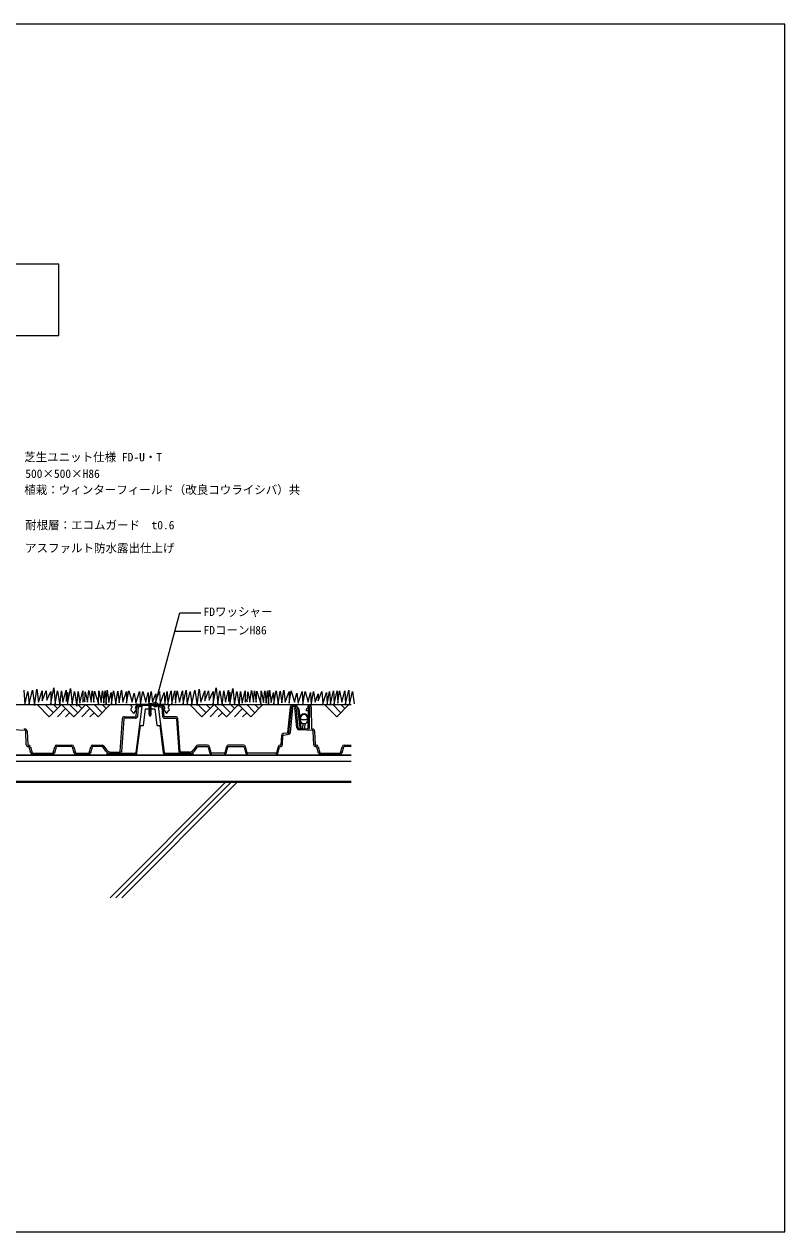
# Model space of a CAD drawing. Units: millimetres, scale not verified. Extents: x -1485 to 1485, y -1050 to 1050.
# Drawn here: x 162 to 1485, y -1050 to 1050 of the extents above; entities that cross this region are included whole.
import ezdxf
from ezdxf.enums import TextEntityAlignment as Align

# ---------------------------------------------------------------- set-up
doc = ezdxf.new("R2010")
doc.units = ezdxf.units.MM
doc.header["$LTSCALE"] = 4
for name, color, linetype, lineweight in [('0-0_0', 7, 'Continuous', 18), ('0-2_HATCH', 9, 'Continuous', 18), ('0-3_KUTAI', 3, 'Continuous', 18), ('0-4_BOUSUI', 1, 'Continuous', 18), ('0-6_dannnetu', 6, 'Continuous', 18), ('0-7_KANAMONO', 4, 'Continuous', 18), ('0-8_MOJI', 7, 'Continuous', 18), ('0-9_ecom', 7, 'Continuous', 18), ('0-A_GREEN', 3, 'Continuous', 18)]:
    doc.layers.add(name, color=color, linetype=linetype, lineweight=lineweight)
doc.styles.add('ＭＳ ゴシック', font='')
doc.styles.get('ＭＳ ゴシック').set_extended_font_data('MS Gothic')

msp = doc.modelspace()

# ---------------------------------------------------------------- linework, layer by layer
at = {"layer": '0-0_0'}
msp.add_lwpolyline([(-1485, -1050), (1485, -1050), (1485, 1050), (-1485, 1050)], close=True, dxfattribs=at)
at = {"layer": '0-2_HATCH'}
for p, q in [((311.577, -468.921), (511.577, -268.921)), ((321.577, -468.921), (521.577, -268.921)), ((331.577, -468.921), (531.577, -268.921))]:
    msp.add_line(p, q, dxfattribs=at)
at = {"layer": '0-3_KUTAI'}
msp.add_line((730.979, -268.921), (-796.871, -268.921), dxfattribs=at)
at = {"layer": '0-4_BOUSUI'}
for p, q in [((730.979, -221.321), (-796.871, -221.321)), ((730.979, -221.921), (-796.871, -221.921)), ((730.979, -221.321), (-469.021, -221.321)), ((730.979, -266.921), (-796.871, -266.921))]:
    msp.add_line(p, q, dxfattribs=at)
msp.add_lwpolyline([(280.979, -220.321), (480.979, -220.321), (480.979, -221.321), (280.979, -221.321)], close=True, dxfattribs=at)
at = {"layer": '0-6_dannnetu'}
msp.add_line((730.979, -231.921), (-796.871, -231.921), dxfattribs=at)
at = {"layer": '0-7_KANAMONO'}
for p, q in [((348.93, -139.075), (348.141, -140.467)), ((356.25, -140.467), (355.46, -139.075)), ((404.314, -133.121), (357.645, -133.121)), ((382.479, -134.321), (378.879, -134.921)), ((383.079, -135.621), (378.879, -136.321)), ((383.079, -137.021), (378.879, -137.721)), ((383.079, -138.421), (378.879, -139.121)), ((383.079, -139.821), (378.879, -140.521)), ((383.079, -141.221), (378.879, -141.921)), ((383.079, -142.621), (378.879, -143.321)), ((383.079, -144.021), (378.879, -144.721)), ((383.079, -145.421), (378.879, -146.121)), ((383.079, -146.821), (378.879, -147.521)), ((379.579, -134.517), (380.363, -134.321)), ((379.579, -134.517), (379.579, -134.321)), ((379.579, -135.325), (382.379, -134.625)), ((379.579, -135.917), (382.379, -135.217)), ((379.579, -136.725), (382.379, -136.025)), ((379.579, -137.317), (382.379, -136.617)), ((379.579, -138.125), (382.379, -137.425)), ((379.579, -138.717), (382.379, -138.017)), ((379.579, -139.525), (382.379, -138.825)), ((379.579, -140.117), (382.379, -139.417)), ((379.579, -140.925), (382.379, -140.225)), ((379.579, -141.517), (382.379, -140.817)), ((379.579, -142.325), (382.379, -141.625)), ((379.579, -142.917), (382.379, -142.217)), ((379.579, -143.725), (382.379, -143.025)), ((379.579, -144.317), (382.379, -143.617)), ((379.579, -145.125), (382.379, -144.425)), ((379.579, -145.717), (382.379, -145.017)), ((379.579, -146.525), (382.379, -145.825)), ((379.579, -147.117), (382.379, -146.417)), ((406.499, -139.075), (405.709, -140.467)), ((413.818, -140.467), (413.029, -139.075)), ((383.079, -148.221), (378.879, -148.921)), ((383.079, -149.621), (379.038, -150.295)), ((383.079, -149.621), (379.038, -150.295)), ((382.64, -151.094), (379.501, -151.617)), ((382.64, -151.094), (379.501, -151.617)), ((379.579, -147.925), (382.379, -147.225)), ((379.579, -148.517), (382.379, -147.817)), ((379.579, -149.325), (382.379, -148.625)), ((379.642, -149.901), (382.379, -149.217)), ((379.917, -150.685), (382.246, -150.102)), ((380.093, -151.189), (382.036, -150.703)), ((380.353, -151.932), (381.726, -151.589)), ((654.74, -159.32), (654.74, -156.32)), ((655.74, -159.32), (655.74, -156.32))]:
    msp.add_line(p, q, dxfattribs=at)
for points in [[(413.878, -135.563), (414.586, -135.221), (414.586, -133.721), (347.373, -133.721), (347.373, -135.221), (348.08, -135.563)], [(348.219, -143.635), (352.695, -148.521), (356.171, -143.635)], [(357.31, -135.563), (358.017, -135.221), (358.017, -134.321), (403.941, -134.321)], [(380.353, -151.932), (379.501, -151.617), (380.093, -151.189), (379.917, -150.685), (379.038, -150.295), (379.642, -149.901), (379.579, -149.721), (379.579, -149.325), (378.879, -148.921), (379.579, -148.517), (379.579, -147.925), (378.879, -147.521), (379.579, -147.117), (379.579, -146.525), (378.879, -146.121), (379.579, -145.717), (379.579, -145.125), (378.879, -144.721), (379.579, -144.317), (379.579, -143.725), (378.879, -143.321), (379.579, -142.917), (379.579, -142.325), (378.879, -141.921), (379.579, -141.517), (379.579, -140.925), (378.879, -140.521), (379.579, -140.117), (379.579, -139.525), (378.879, -139.121), (379.579, -138.717), (379.579, -138.125), (378.879, -137.721), (379.579, -137.317), (379.579, -136.725), (378.879, -136.321), (379.579, -135.917), (379.579, -135.325), (378.879, -134.921), (379.579, -134.517)], [(382.906, -134.321), (382.379, -134.625), (382.379, -135.217), (383.079, -135.621), (382.379, -136.025), (382.379, -136.617), (383.079, -137.021), (382.379, -137.425), (382.379, -138.017), (383.079, -138.421), (382.379, -138.825), (382.379, -139.417), (383.079, -139.821), (382.379, -140.225), (382.379, -140.817), (383.079, -141.221), (382.379, -141.625), (382.379, -142.217), (383.079, -142.621), (382.379, -143.025), (382.379, -143.617), (383.079, -144.021), (382.379, -144.425), (382.379, -145.017), (383.079, -145.421), (382.379, -145.825), (382.379, -146.417), (383.079, -146.821), (382.379, -147.225), (382.379, -147.817), (383.079, -148.221), (382.379, -148.625), (382.379, -149.217), (383.079, -149.621), (382.246, -150.102), (382.036, -150.703), (382.64, -151.094), (381.726, -151.589), (380.979, -153.721), (380.353, -151.932)], [(403.941, -134.321), (403.941, -135.221), (404.649, -135.563)], [(405.788, -143.635), (409.264, -148.521), (413.74, -143.635)], [(641.737, -156.32), (641.737, -159.32), (655.74, -159.32)], [(642.737, -156.32), (642.737, -159.32), (654.74, -159.32)]]:
    msp.add_lwpolyline(points, dxfattribs=at)
for centre, radius, start, end in [((349.4, -142.021), 2, 129.0159, 233.82139), ((347.671, -137.521), 2, 309.01589, 78.18299), ((357.645, -138.629), 5.508, 90, 116.99147), ((358.711, -138.545), 3.294, 115.18273, 189.26669), ((354.99, -142.021), 2, 306.17861, 50.9841), ((380.979, -136.121), 5.1, 36.03188, 143.96812), ((404.314, -138.629), 5.508, 63.00853, 90), ((403.247, -138.545), 3.294, 350.73331, 64.81727), ((406.968, -142.021), 2, 129.0159, 233.82139), ((414.288, -137.521), 2, 101.81701, 230.98411), ((412.559, -142.021), 2, 306.17861, 50.9841), ((648.738, -156.32), 7.002, 0, 180), ((648.738, -156.32), 6.002, 0, 180)]:
    msp.add_arc(centre, radius, start, end, dxfattribs=at)
at = {"layer": '0-8_MOJI'}
for p, q in [((389.999, -133.121), (432.749, 26.423)), ((432.749, 26.423), (468.961, 26.423)), ((424.174, -5.577), (468.961, -5.577))]:
    msp.add_line(p, q, dxfattribs=at)
msp.add_lwpolyline([(-1034.346, 508.533), (222.173, 508.533), (222.173, 632.646), (-1034.346, 632.646)], close=True, dxfattribs=at)
msp.add_circle((389.999, -133.121), 4, dxfattribs=at)
at = {"layer": '0-9_ecom'}
for p, q in [((-94.511, -133.121), (162.07, -133.121)), ((162.07, -133.121), (357.645, -133.121)), ((184.512, -133.121), (205.725, -154.334)), ((198.654, -133.121), (212.796, -147.263)), ((226.938, -133.121), (205.725, -154.334)), ((212.796, -133.121), (219.867, -140.192)), ((234.009, -140.192), (219.867, -154.334)), ((226.938, -133.121), (248.152, -154.334)), ((241.081, -133.121), (255.223, -147.263)), ((269.365, -133.121), (248.152, -154.334)), ((255.223, -133.121), (262.294, -140.192)), ((276.436, -140.192), (262.294, -154.334)), ((269.365, -133.121), (290.578, -154.334)), ((283.507, -133.121), (297.649, -147.263)), ((311.791, -133.121), (290.578, -154.334)), ((297.649, -133.121), (304.72, -140.192)), ((356.662, -153.407), (358.033, -137.52)), ((360.523, -137.735), (359.152, -153.622)), ((364.479, -136.821), (361.52, -136.821)), ((363.479, -134.321), (364.479, -134.321)), ((398.479, -134.321), (397.479, -134.321)), ((401.435, -137.735), (402.806, -153.622)), ((405.297, -153.407), (403.926, -137.52)), ((405.489, -133.121), (624.002, -133.121)), ((405.489, -133.121), (662.07, -133.121)), ((449.975, -133.121), (471.188, -154.334)), ((464.117, -133.121), (478.259, -147.263)), ((492.401, -133.121), (471.188, -154.334)), ((478.259, -133.121), (485.33, -140.192)), ((499.472, -140.192), (485.33, -154.334)), ((492.401, -133.121), (513.615, -154.334)), ((506.544, -133.121), (520.686, -147.263)), ((534.828, -133.121), (513.615, -154.334)), ((520.686, -133.121), (527.757, -140.192)), ((541.899, -140.192), (527.757, -154.334)), ((534.828, -133.121), (556.041, -154.334)), ((548.97, -133.121), (563.112, -147.263)), ((577.254, -133.121), (556.041, -154.334)), ((563.112, -133.121), (570.183, -140.192)), ((624.619, -137.452), (619.919, -181.792)), ((628.1, -136.821), (629.979, -136.821)), ((638.693, -173.938), (634.853, -137.716)), ((639.569, -140.61), (642.995, -172.934)), ((655.139, -143.821), (653.235, -143.821)), ((655.643, -173.238), (656.209, -140.786)), ((656.259, -137.935), (656.278, -136.821)), ((658.03, -174.41), (658.668, -137.839)), ((658.209, -138.821), (658.651, -138.821)), ((661.289, -137.76), (661.935, -174.738)), ((662.07, -133.121), (730.979, -133.121)), ((684.512, -133.121), (705.725, -154.334)), ((698.654, -133.121), (712.796, -147.263)), ((726.938, -133.121), (705.725, -154.334)), ((712.796, -133.121), (719.867, -140.192)), ((241.08, -147.263), (234.009, -154.334)), ((283.507, -147.263), (276.436, -154.334)), ((335.215, -157.751), (331.207, -215.065)), ((336.212, -154.321), (355.665, -154.321)), ((425.746, -154.321), (406.293, -154.321)), ((426.744, -157.751), (430.752, -215.065)), ((506.543, -147.263), (499.472, -154.334)), ((548.97, -147.263), (541.899, -154.334)), ((646.836, -166.097), (646.072, -174.787)), ((648.592, -166.321), (648.885, -166.321)), ((650.076, -175.009), (650.874, -165.939)), ((163.745, -178.271), (141.979, -177.063)), ((162.879, -175.719), (163.883, -175.775)), ((165.704, -202.971), (164.688, -179.227)), ((167.186, -179.12), (168.202, -202.864)), ((609.538, -186.974), (608.632, -202.878)), ((611.128, -203.02), (612.033, -187.117)), ((619.081, -182.674), (612.486, -183.716)), ((612.876, -186.186), (619.471, -185.144)), ((619.471, -185.144), (622.028, -184.74)), ((641.979, -177.063), (639.45, -176.923)), ((663.745, -178.271), (641.979, -177.063)), ((642.118, -174.567), (656.974, -175.391)), ((662.879, -175.719), (663.883, -175.775)), ((665.704, -202.971), (664.688, -179.227)), ((667.186, -179.12), (668.202, -202.864)), ((169.201, -203.821), (169.787, -203.821)), ((169.787, -206.321), (169.201, -206.321)), ((173.611, -217.727), (170.753, -207.062)), ((173.168, -206.415), (176.026, -217.08)), ((212.208, -217.08), (215.066, -206.415)), ((217.481, -207.062), (214.623, -217.727)), ((218.447, -203.821), (244.912, -203.821)), ((244.912, -206.321), (218.447, -206.321)), ((248.735, -217.727), (245.878, -207.062)), ((248.293, -206.415), (251.15, -217.08)), ((274.808, -217.08), (277.666, -206.415)), ((280.081, -207.062), (277.223, -217.727)), ((281.047, -203.821), (297.962, -203.821)), ((297.962, -206.321), (281.047, -206.321)), ((303.99, -214.101), (298.778, -206.743)), ((300.818, -205.298), (306.03, -212.656)), ((461.14, -205.298), (455.928, -212.656)), ((457.968, -214.101), (463.18, -206.743)), ((480.912, -203.821), (463.996, -203.821)), ((463.996, -206.321), (480.912, -206.321)), ((481.878, -207.062), (484.735, -217.727)), ((487.15, -217.08), (484.293, -206.415)), ((513.666, -206.415), (510.808, -217.08)), ((513.223, -217.727), (516.081, -207.062)), ((543.512, -203.821), (517.047, -203.821)), ((517.047, -206.321), (543.512, -206.321)), ((544.478, -207.062), (547.335, -217.727)), ((549.75, -217.08), (546.893, -206.415)), ((603.666, -206.415), (600.808, -217.08)), ((603.223, -217.727), (606.081, -207.062)), ((607.633, -203.821), (607.047, -203.821)), ((607.047, -206.321), (607.633, -206.321)), ((669.201, -203.821), (669.787, -203.821)), ((669.787, -206.321), (669.201, -206.321)), ((673.611, -217.727), (670.753, -207.062)), ((673.168, -206.415), (676.026, -217.08)), ((712.208, -217.08), (715.066, -206.415)), ((717.481, -207.062), (714.623, -217.727)), ((718.447, -203.821), (730.979, -203.821)), ((730.979, -206.321), (718.447, -206.321)), ((176.992, -217.821), (211.242, -217.821)), ((211.242, -220.321), (176.992, -220.321)), ((252.116, -217.821), (273.842, -217.821)), ((273.842, -220.321), (252.116, -220.321)), ((312.151, -215.821), (327.716, -215.821)), ((327.716, -218.321), (312.151, -218.321)), ((449.808, -215.821), (434.243, -215.821)), ((434.243, -218.321), (449.808, -218.321)), ((509.842, -217.821), (488.116, -217.821)), ((488.116, -220.321), (509.842, -220.321)), ((599.842, -217.821), (550.716, -217.821)), ((550.716, -220.321), (599.842, -220.321)), ((676.992, -217.821), (711.242, -217.821)), ((711.242, -220.321), (676.992, -220.321))]:
    msp.add_line(p, q, dxfattribs=at)
at = {"layer": '0-9_ecom', "color": 150}
for p, q in [((366.401, -136.505), (356.202, -216.574)), ((393.078, -134.321), (368.881, -134.321)), ((405.757, -216.574), (395.558, -136.505)), ((305.979, -218.821), (354.154, -218.821)), ((356.138, -217.074), (356.202, -216.574)), ((405.82, -217.074), (405.757, -216.574)), ((455.979, -218.821), (407.804, -218.821))]:
    msp.add_line(p, q, dxfattribs=at)
for points in [[(358.186, -216.827), (364.237, -169.321), (369.278, -169.321), (372.972, -140.321), (379.226, -140.321)], [(382.379, -140.321), (388.987, -140.321), (392.681, -169.321), (397.721, -169.321), (403.773, -216.827)], [(354.218, -218.321), (305.979, -218.321), (305.979, -220.321), (354.218, -220.321)], [(407.741, -220.321), (455.979, -220.321), (455.979, -218.321), (407.741, -218.321)]]:
    msp.add_lwpolyline(points, dxfattribs=at)
at = {"layer": '0-9_ecom'}
for points in [[(361.52, -134.321), (364.479, -134.321), (364.479, -136.821)], [(400.439, -134.321), (397.479, -134.321), (397.479, -136.821), (400.439, -136.821)], [(622.405, -182.056), (626.988, -138.821), (627.105, -137.716)], [(624.962, -181.652), (629.502, -138.821), (626.988, -138.821)], [(629.979, -136.821), (629.979, -134.321), (628.1, -134.321)], [(633.859, -136.821), (631.979, -136.821), (631.979, -134.321), (633.859, -134.321)], [(636.164, -173.797), (632.456, -138.821), (634.97, -138.821)], [(637.339, -137.452), (637.484, -138.821), (641.179, -173.674)], [(657.668, -136.821), (656.017, -136.821), (656.017, -134.321), (657.79, -134.321)], [(328.713, -214.891), (331.55, -174.321), (332.721, -157.577)], [(355.665, -156.821), (347.232, -156.821), (336.212, -156.821)], [(406.293, -156.821), (414.727, -156.821), (425.746, -156.821)], [(433.246, -214.891), (430.409, -174.321), (429.238, -157.577)]]:
    msp.add_lwpolyline(points, dxfattribs=at)
for centre, radius, start, end in [((361.52, -137.821), 3.5, 90, 175.06815), ((361.52, -137.821), 1, 90, 175.06819), ((400.439, -137.821), 3.5, 4.93185, 90), ((400.439, -137.821), 1, 4.93181, 90), ((628.1, -137.821), 3.5, 90, 173.94924), ((628.1, -137.821), 1, 90, 173.94942), ((633.859, -137.821), 3.5, 6.05049, 90), ((633.859, -137.821), 1, 6.05077, 90), ((637.58, -140.821), 2, 6.05077, 90), ((656.235, -142.821), 4, 101.2808, 180), ((653.235, -142.821), 1, 180, 270), ((655.139, -144.821), 1, 359, 90), ((655.259, -137.917), 1, 281.13827, 358.99986), ((658.209, -140.821), 2, 90, 178.99999), ((657.668, -137.821), 1, 359.00001, 90), ((657.79, -137.821), 3.5, 0.99999, 90), ((336.212, -157.821), 3.5, 90, 175.99999), ((336.212, -157.821), 1, 90, 176), ((355.665, -153.321), 1, 270, 355.06815), ((355.665, -153.321), 3.5, 270, 355.06819), ((406.293, -153.321), 3.5, 184.93181, 270), ((406.293, -153.321), 1, 184.93185, 270), ((425.746, -157.821), 3.5, 4.00001, 90), ((425.746, -157.821), 1, 4, 90), ((648.592, -159.321), 7, 186.05076, 270), ((648.885, -159.321), 7, 270, 359), ((162.935, -174.721), 1, 180.99999, 266.82497), ((163.689, -179.269), 1, 2.44878, 86.82481), ((163.689, -179.269), 3.5, 2.44878, 86.82497), ((613.032, -187.173), 3.5, 98.97689, 176.74065), ((613.032, -187.173), 1, 98.97687, 176.74065), ((618.925, -181.687), 1, 278.97689, 353.94924), ((618.925, -181.687), 3.5, 278.97687, 353.94924), ((621.482, -181.283), 3.5, 278.97687, 353.94924), ((639.644, -173.429), 3.5, 186.05076, 266.82481), ((642.173, -173.569), 3.5, 186.05077, 266.82481), ((642.173, -173.569), 1, 186.05077, 266.82483), ((644.984, -172.723), 2, 186.05077, 266.82483), ((653.643, -173.204), 2, 266.82483, 358.99999), ((657.03, -174.393), 1, 266.82483, 359.00001), ((662.935, -174.721), 1, 180.99999, 266.82497), ((663.689, -179.269), 1, 2.44878, 86.82481), ((663.689, -179.269), 3.5, 2.44878, 86.82497), ((169.201, -202.821), 3.5, 182.44878, 270), ((169.201, -202.821), 1, 182.44878, 270), ((169.787, -207.321), 3.5, 15.00004, 90), ((169.787, -207.321), 1, 14.99997, 90), ((218.447, -207.321), 3.5, 90, 164.99996), ((218.447, -207.321), 1, 90, 165.00003), ((244.912, -207.321), 3.5, 15.00004, 90), ((244.912, -207.321), 1, 14.99997, 90), ((281.047, -207.321), 3.5, 90, 164.99996), ((281.047, -207.321), 1, 90, 165.00003), ((297.962, -207.321), 3.5, 35.31126, 90), ((297.962, -207.321), 1, 35.31121, 90), ((463.996, -207.321), 3.5, 90, 144.68874), ((463.996, -207.321), 1, 90, 144.68879), ((480.912, -207.321), 3.5, 15.00004, 90), ((480.912, -207.321), 1, 14.99997, 90), ((517.047, -207.321), 3.5, 90, 164.99996), ((517.047, -207.321), 1, 90, 165.00003), ((543.512, -207.321), 3.5, 15.00004, 90), ((543.512, -207.321), 1, 14.99997, 90), ((607.047, -207.321), 3.5, 90, 164.99996), ((607.047, -207.321), 1, 90, 165.00003), ((607.633, -202.821), 1, 270, 356.74065), ((607.633, -202.821), 3.5, 270, 356.74065), ((669.201, -202.821), 3.5, 182.44878, 270), ((669.201, -202.821), 1, 182.44878, 270), ((669.787, -207.321), 3.5, 15.00004, 90), ((669.787, -207.321), 1, 14.99997, 90), ((718.447, -207.321), 3.5, 90, 164.99996), ((718.447, -207.321), 1, 90, 165.00003), ((176.992, -216.821), 3.5, 194.99997, 270), ((176.992, -216.821), 1, 195.00004, 270), ((211.242, -216.821), 1, 270, 344.99996), ((211.242, -216.821), 3.5, 270, 345.00003), ((252.116, -216.821), 3.5, 194.99997, 270), ((252.116, -216.821), 1, 195.00004, 270), ((273.842, -216.821), 1, 270, 344.99996), ((273.842, -216.821), 3.5, 270, 345.00003), ((312.151, -208.321), 10, 215.31121, 270), ((312.151, -208.321), 7.5, 215.31126, 270), ((327.716, -214.821), 1, 270, 356.00001), ((327.716, -214.821), 3.5, 270, 356), ((434.243, -214.821), 3.5, 184, 270), ((434.243, -214.821), 1, 183.99999, 270), ((449.808, -208.321), 7.5, 270, 324.68874), ((449.808, -208.321), 10, 270, 324.68879), ((488.116, -216.821), 3.5, 194.99997, 270), ((488.116, -216.821), 1, 195.00004, 270), ((509.842, -216.821), 1, 270, 344.99996), ((509.842, -216.821), 3.5, 270, 345.00003), ((550.716, -216.821), 3.5, 194.99997, 270), ((550.716, -216.821), 1, 195.00004, 270), ((599.842, -216.821), 1, 270, 344.99996), ((599.842, -216.821), 3.5, 270, 345.00003), ((676.992, -216.821), 3.5, 194.99997, 270), ((676.992, -216.821), 1, 195.00004, 270), ((711.242, -216.821), 1, 270, 344.99996), ((711.242, -216.821), 3.5, 270, 345.00003)]:
    msp.add_arc(centre, radius, start, end, dxfattribs=at)
at = {"layer": '0-9_ecom', "color": 150}
for centre, radius, start, end in [((368.881, -136.821), 2.5, 90, 172.7407), ((393.078, -136.821), 2.5, 7.2593, 90), ((354.154, -216.821), 2, 270, 352.7407), ((354.218, -216.321), 2, 270, 352.7407), ((354.218, -216.321), 4, 270, 352.7407), ((407.741, -216.321), 4, 187.2593, 270), ((407.741, -216.321), 2, 187.2593, 270), ((407.804, -216.821), 2, 187.2593, 270)]:
    msp.add_arc(centre, radius, start, end, dxfattribs=at)
at = {"layer": '0-A_GREEN'}
for points in [[(208.152, -110.598), (208.152, -131.886), (213.474, -103.945), (216.135, -131.886), (220.126, -109.267), (224.118, -134.547), (226.779, -109.267), (229.44, -129.225), (234.762, -107.937), (234.762, -127.895)], [(490.571, -110.598), (490.571, -131.886), (495.893, -103.945), (498.555, -131.886), (502.546, -109.267), (506.538, -134.547), (509.199, -109.267), (511.86, -129.225), (517.182, -107.937), (517.182, -127.895)], [(161.583, -107.937), (162.914, -133.217), (168.236, -110.598), (170.897, -131.886), (176.219, -107.937), (180.211, -134.547), (184.202, -106.606), (186.863, -129.225), (193.516, -109.267), (193.516, -126.564), (200.168, -109.267), (201.499, -125.234), (208.152, -110.598)], [(237.412, -111.833), (237.412, -133.121), (242.734, -105.18), (245.395, -133.121), (249.386, -110.502), (253.378, -135.782), (256.039, -110.502), (258.7, -130.46), (264.022, -109.172), (264.022, -129.13), (265.517, -123.923), (267.347, -128.228), (268.322, -111.166), (272.222, -129.203), (274.659, -108.728), (278.559, -128.715), (280.021, -109.216), (282.946, -129.203), (284.408, -109.703), (291.233, -131.64), (291.721, -109.216), (295.864, -129.446), (298.058, -109.46), (300.495, -130.665), (302.689, -109.216), (304.395, -132.371), (306.282, -108.244), (309.026, -129.802), (313.338, -112.164), (313.612, -131.886), (317.604, -109.267), (321.595, -131.886), (324.705, -109.812), (327.449, -130.194), (330.977, -108.244), (333.57, -129.225), (340.222, -110.598), (340.222, -130.556), (344.214, -109.267), (349.536, -129.225)], [(349.536, -129.225), (353.528, -113.259), (356.189, -130.556), (362.841, -110.598), (364.172, -133.217), (368.163, -110.598), (373.486, -129.225), (377.477, -111.928), (378.808, -134.547), (382.799, -110.598), (385.46, -129.225), (390.782, -114.589), (390.782, -126.564), (397.435, -110.598), (398.765, -131.886), (405.418, -111.928), (406.749, -133.217), (410.74, -110.598), (412.071, -131.886), (417.393, -109.267), (418.723, -131.886), (424.045, -109.267), (425.376, -130.556), (428.037, -109.267), (432.028, -129.225), (437.351, -109.267), (438.681, -131.886), (444.003, -107.937), (445.334, -133.217), (450.656, -110.598), (453.317, -131.886), (458.639, -107.937), (462.63, -134.547), (466.622, -106.606), (469.283, -129.225), (475.936, -109.267), (475.936, -126.564), (482.588, -109.267), (483.919, -125.234), (490.571, -110.598)], [(519.832, -111.833), (519.832, -133.121), (525.154, -105.18), (527.815, -133.121), (531.806, -110.502), (535.798, -135.782), (538.459, -110.502), (541.12, -130.46), (546.442, -109.172), (546.442, -129.13), (547.937, -123.923), (549.767, -128.228), (550.742, -111.166), (554.641, -129.203), (557.079, -108.728), (560.979, -128.715), (562.441, -109.216), (565.366, -129.203), (566.828, -109.703), (573.653, -131.64), (574.141, -109.216), (578.284, -129.446), (580.478, -109.46), (582.915, -130.665), (585.109, -109.216), (586.815, -132.371), (588.702, -108.244), (591.446, -129.802), (595.758, -112.164), (596.032, -131.886), (600.023, -109.267), (604.015, -131.886), (607.125, -109.812), (609.869, -130.194), (613.396, -108.244), (615.99, -129.225), (622.642, -110.598), (622.642, -130.556), (626.634, -109.267), (631.956, -129.225)], [(631.956, -129.225), (635.948, -113.259), (638.609, -130.556), (645.261, -110.598), (646.592, -133.217), (650.583, -110.598), (655.905, -129.225), (659.897, -111.928), (661.228, -134.547), (665.219, -110.598), (667.88, -129.225), (673.202, -114.589), (673.202, -126.564), (679.855, -110.598), (681.185, -131.886), (687.838, -111.928), (689.168, -133.217), (693.16, -110.598), (694.491, -131.886), (699.813, -109.267), (701.143, -131.886), (706.465, -109.267), (707.796, -130.556), (710.457, -109.267), (714.448, -129.225), (719.77, -109.267), (721.101, -131.886), (726.423, -107.937), (727.754, -133.217), (733.076, -110.598), (735.737, -131.886), (735.77, -131.737)]]:
    msp.add_lwpolyline(points, dxfattribs=at)

# ---------------------------------------------------------------- texts
at = {"layer": '0-8_MOJI', "style": 'ＭＳ ゴシック'}
for s, p in [('芝生ユニット仕様 FD-U・T', (161.997, 285.349)), ('500×500×H86', (163.86, 256.588)), ('植栽：ウィンターフィールド（改良コウライシバ）共', (162.215, 228.441)), ('耐根層：エコムガード\u3000t0.6', (163.528, 167.167)), ('アスファルト防水露出仕上げ', (163.528, 127.167)), ('FDワッシャー', (473.961, 16.423)), ('FDコーンH86', (473.961, -15.577))]:
    msp.add_text(s, height=14.66, dxfattribs=at).set_placement(p, align=Align.BOTTOM_LEFT)

doc.saveas('drawing.dxf')
